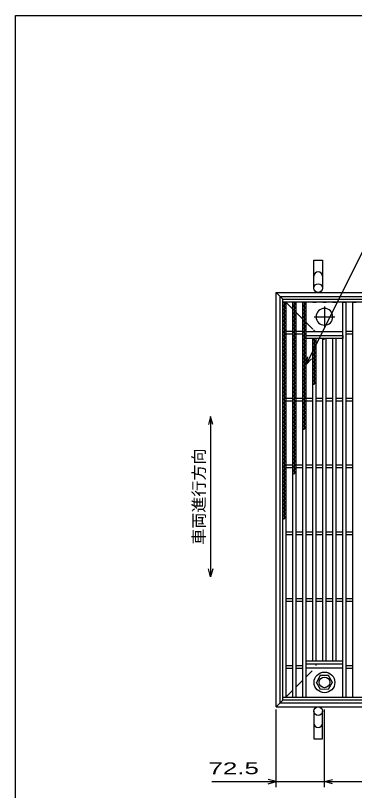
# Model space of a CAD drawing. Units: millimetres, scale not verified. Extents: x -1456 to 1385, y -1026 to 843.
# Drawn here: x -1383 to -876, y -317 to 843 of the extents above; entities that cross this region are included whole.
import ezdxf
from ezdxf.enums import TextEntityAlignment as Align

# ---------------------------------------------------------------- set-up
doc = ezdxf.new("R2010")
doc.units = ezdxf.units.MM
doc.header["$LTSCALE"] = 8
doc.linetypes.add('CHAIN', pattern=[18.5, 12, -1.5, 3.5, -1.5])
doc.linetypes.add('DASHED', pattern=[7.5, 6, -1.5])
for name, color, linetype, lineweight in [('0_2', 150, 'Continuous', 25), ('16', 3, 'Continuous', 25), ('19', 6, 'Continuous', 25), ('22', 4, 'Continuous', 25)]:
    doc.layers.add(name, color=color, linetype=linetype, lineweight=lineweight)
doc.styles.add('ベクトル', font='')
doc.styles.get('ベクトル').set_extended_font_data('ベクトル')

msp = doc.modelspace()

# ---------------------------------------------------------------- linework, layer by layer
at = {"layer": '0_2'}
for p, q in [((-1383.2, -917.2), (-1383.2, 842.8)), ((-1383.2, 842.8), (1384.8, 842.8))]:
    msp.add_line(p, q, dxfattribs=at)
at = {"layer": '16'}
for p, q in [((-983, 418.5), (-378, 418.5)), ((-983, 414), (-983, 418.5)), ((-378, 414), (-983, 414)), ((-983, -177), (-983, 414)), ((-983, 414), (-978, 414)), ((-978, 411.2), (-983, 414)), ((-983, 408.4), (-978, 411.2)), ((-978, 405.6), (-983, 408.4)), ((-980.5, 89.2), (-980.5, 414)), ((-978, -177), (-978, 414)), ((-968, -177), (-968, 414)), ((-968, 414), (-963, 414)), ((-963, 411.2), (-968, 414)), ((-968, 408.4), (-963, 411.2)), ((-963, 405.6), (-968, 408.4)), ((-965.5, 156.4), (-965.5, 414)), ((-963, -177), (-963, 414)), ((-953, -177), (-953, 414)), ((-953, 414), (-948, 414)), ((-948, 411.2), (-953, 414)), ((-953, 408.4), (-948, 411.2)), ((-948, 405.6), (-953, 408.4)), ((-950.5, 223.6), (-950.5, 414)), ((-948, -177), (-948, 414)), ((-938, 414), (-933, 414)), ((-923, 414), (-918, 414)), ((-908, 414), (-903, 414)), ((-893, -177), (-893, 414)), ((-893, 414), (-888, 414)), ((-888, -177), (-888, 414)), ((-878, -177), (-878, 414)), ((-878, 414), (-873, 414)), ((-983, 402.8), (-978, 405.6)), ((-978, 400), (-983, 402.8)), ((-983, 397.2), (-978, 400)), ((-978, 394.4), (-983, 397.2)), ((-983, 391.6), (-978, 394.4)), ((-968, 402.8), (-963, 405.6)), ((-963, 400), (-968, 402.8)), ((-968, 397.2), (-963, 400)), ((-963, 394.4), (-968, 397.2)), ((-968, 391.6), (-963, 394.4)), ((-953, 402.8), (-948, 405.6)), ((-948, 400), (-953, 402.8)), ((-953, 397.2), (-948, 400)), ((-948, 394.4), (-953, 397.2)), ((-953, 391.6), (-948, 394.4)), ((-978, 388.8), (-983, 391.6)), ((-983, 386), (-978, 388.8)), ((-978, 383.2), (-983, 386)), ((-983, 380.4), (-978, 383.2)), ((-963, 388.8), (-968, 391.6)), ((-968, 386), (-963, 388.8)), ((-963, 383.2), (-968, 386)), ((-968, 380.4), (-963, 383.2)), ((-948, 388.8), (-953, 391.6)), ((-953, 386), (-948, 388.8)), ((-948, 383.2), (-953, 386)), ((-953, 380.4), (-948, 383.2)), ((-978, 377.6), (-983, 380.4)), ((-983, 374.8), (-978, 377.6)), ((-978, 372), (-983, 374.8)), ((-983, 369.2), (-978, 372)), ((-963, 377.6), (-968, 380.4)), ((-968, 374.8), (-963, 377.6)), ((-963, 372), (-968, 374.8)), ((-968, 369.2), (-963, 372)), ((-948, 377.6), (-953, 380.4)), ((-953, 374.8), (-948, 377.6)), ((-948, 372), (-953, 374.8)), ((-953, 369.2), (-948, 372)), ((-978, 366.4), (-983, 369.2)), ((-983, 363.6), (-978, 366.4)), ((-978, 360.8), (-983, 363.6)), ((-983, 358), (-978, 360.8)), ((-978, 370.5), (-968, 370.5)), ((-978, 366.5), (-968, 366.5)), ((-963, 366.4), (-968, 369.2)), ((-968, 363.6), (-963, 366.4)), ((-963, 360.8), (-968, 363.6)), ((-968, 358), (-963, 360.8)), ((-963, 370.5), (-953, 370.5)), ((-963, 366.5), (-953, 366.5)), ((-948, 366.4), (-953, 369.2)), ((-953, 363.6), (-948, 366.4)), ((-948, 360.8), (-953, 363.6)), ((-953, 358), (-948, 360.8)), ((-948, 370), (-893, 370)), ((-948, 364), (-893, 364)), ((-948, 359.5), (-948, 364)), ((-893, 359.5), (-948, 359.5)), ((-938, -122.5), (-938, 359.5)), ((-938, 358), (-935.3, 359.5)), ((-935.5, 290.8), (-935.5, 359.5)), ((-933, -122.5), (-933, 359.5)), ((-923, -122.5), (-923, 359.5)), ((-923, 358), (-920.3, 359.5)), ((-920.5, 358), (-920.5, 359.5)), ((-918, -122.5), (-918, 359.5)), ((-908, -122.5), (-908, 359.5)), ((-903, -122.5), (-903, 359.5)), ((-893, 364), (-893, 359.5)), ((-888, 370.5), (-878, 370.5)), ((-888, 366.5), (-878, 366.5)), ((-978, 355.2), (-983, 358)), ((-983, 352.4), (-978, 355.2)), ((-978, 349.6), (-983, 352.4)), ((-983, 346.8), (-978, 349.6)), ((-963, 355.2), (-968, 358)), ((-968, 352.4), (-963, 355.2)), ((-963, 349.6), (-968, 352.4)), ((-968, 346.8), (-963, 349.6)), ((-948, 355.2), (-953, 358)), ((-953, 352.4), (-948, 355.2)), ((-948, 349.6), (-953, 352.4)), ((-953, 346.8), (-948, 349.6)), ((-933, 355.2), (-938, 358)), ((-938, 352.4), (-933, 355.2)), ((-933, 349.6), (-938, 352.4)), ((-938, 346.8), (-933, 349.6)), ((-978, 344), (-983, 346.8)), ((-983, 341.2), (-978, 344)), ((-978, 338.4), (-983, 341.2)), ((-983, 335.6), (-978, 338.4)), ((-963, 344), (-968, 346.8)), ((-968, 341.2), (-963, 344)), ((-963, 338.4), (-968, 341.2)), ((-968, 335.6), (-963, 338.4)), ((-948, 344), (-953, 346.8)), ((-953, 341.2), (-948, 344)), ((-948, 338.4), (-953, 341.2)), ((-953, 335.6), (-948, 338.4)), ((-933, 344), (-938, 346.8)), ((-938, 341.2), (-933, 344)), ((-933, 338.4), (-938, 341.2)), ((-938, 335.6), (-933, 338.4)), ((-978, 332.8), (-983, 335.6)), ((-983, 330), (-978, 332.8)), ((-978, 327.2), (-983, 330)), ((-983, 324.4), (-978, 327.2)), ((-963, 332.8), (-968, 335.6)), ((-968, 330), (-963, 332.8)), ((-963, 327.2), (-968, 330)), ((-968, 324.4), (-963, 327.2)), ((-948, 332.8), (-953, 335.6)), ((-953, 330), (-948, 332.8)), ((-948, 327.2), (-953, 330)), ((-953, 324.4), (-948, 327.2)), ((-933, 332.8), (-938, 335.6)), ((-938, 330), (-933, 332.8)), ((-933, 327.2), (-938, 330)), ((-938, 324.4), (-933, 327.2)), ((-978, 321.6), (-983, 324.4)), ((-983, 318.8), (-978, 321.6)), ((-978, 316), (-983, 318.8)), ((-983, 313.2), (-978, 316)), ((-978, 310.4), (-983, 313.2)), ((-963, 321.6), (-968, 324.4)), ((-968, 318.8), (-963, 321.6)), ((-963, 316), (-968, 318.8)), ((-968, 313.2), (-963, 316)), ((-963, 310.4), (-968, 313.2)), ((-948, 321.6), (-953, 324.4)), ((-953, 318.8), (-948, 321.6)), ((-948, 316), (-953, 318.8)), ((-953, 313.2), (-948, 316)), ((-948, 310.4), (-953, 313.2)), ((-933, 321.6), (-938, 324.4)), ((-938, 318.8), (-933, 321.6)), ((-933, 316), (-938, 318.8)), ((-938, 313.2), (-933, 316)), ((-933, 310.4), (-938, 313.2)), ((-983, 307.6), (-978, 310.4)), ((-978, 304.8), (-983, 307.6)), ((-983, 302), (-978, 304.8)), ((-978, 299.2), (-983, 302)), ((-968, 307.6), (-963, 310.4)), ((-963, 304.8), (-968, 307.6)), ((-968, 302), (-963, 304.8)), ((-963, 299.2), (-968, 302)), ((-953, 307.6), (-948, 310.4)), ((-948, 304.8), (-953, 307.6)), ((-953, 302), (-948, 304.8)), ((-948, 299.2), (-953, 302)), ((-938, 307.6), (-933, 310.4)), ((-933, 304.8), (-938, 307.6)), ((-938, 302), (-933, 304.8)), ((-933, 299.2), (-938, 302)), ((-983, 296.4), (-978, 299.2)), ((-978, 293.6), (-983, 296.4)), ((-983, 290.8), (-978, 293.6)), ((-978, 288), (-983, 290.8)), ((-968, 296.4), (-963, 299.2)), ((-963, 293.6), (-968, 296.4)), ((-968, 290.8), (-963, 293.6)), ((-963, 288), (-968, 290.8)), ((-953, 296.4), (-948, 299.2)), ((-948, 293.6), (-953, 296.4)), ((-953, 290.8), (-948, 293.6)), ((-948, 288), (-953, 290.8)), ((-938, 296.4), (-933, 299.2)), ((-933, 293.6), (-938, 296.4)), ((-938, 290.8), (-933, 293.6)), ((-983, 285.2), (-978, 288)), ((-978, 282.4), (-983, 285.2)), ((-983, 279.6), (-978, 282.4)), ((-978, 276.8), (-983, 279.6)), ((-968, 285.2), (-963, 288)), ((-963, 282.4), (-968, 285.2)), ((-968, 279.6), (-963, 282.4)), ((-963, 276.8), (-968, 279.6)), ((-953, 285.2), (-948, 288)), ((-948, 282.4), (-953, 285.2)), ((-953, 279.6), (-948, 282.4)), ((-948, 276.8), (-953, 279.6)), ((-983, 274), (-978, 276.8)), ((-978, 271.2), (-983, 274)), ((-983, 268.4), (-978, 271.2)), ((-978, 265.6), (-983, 268.4)), ((-978, 270.5), (-968, 270.5)), ((-968, 274), (-963, 276.8)), ((-963, 271.2), (-968, 274)), ((-968, 268.4), (-963, 271.2)), ((-963, 265.6), (-968, 268.4)), ((-963, 270.5), (-953, 270.5)), ((-953, 274), (-948, 276.8)), ((-948, 271.2), (-953, 274)), ((-953, 268.4), (-948, 271.2)), ((-948, 265.6), (-953, 268.4)), ((-948, 270.5), (-938, 270.5)), ((-933, 270.5), (-923, 270.5)), ((-918, 270.5), (-908, 270.5)), ((-903, 270.5), (-893, 270.5)), ((-888, 270.5), (-878, 270.5)), ((-983, 262.8), (-978, 265.6)), ((-978, 260), (-983, 262.8)), ((-983, 257.2), (-978, 260)), ((-978, 254.4), (-983, 257.2)), ((-978, 266.5), (-968, 266.5)), ((-968, 262.8), (-963, 265.6)), ((-963, 260), (-968, 262.8)), ((-968, 257.2), (-963, 260)), ((-963, 254.4), (-968, 257.2)), ((-963, 266.5), (-953, 266.5)), ((-953, 262.8), (-948, 265.6)), ((-948, 260), (-953, 262.8)), ((-953, 257.2), (-948, 260)), ((-948, 254.4), (-953, 257.2)), ((-948, 266.5), (-938, 266.5)), ((-933, 266.5), (-923, 266.5)), ((-918, 266.5), (-908, 266.5)), ((-903, 266.5), (-893, 266.5)), ((-888, 266.5), (-878, 266.5)), ((-983, 251.6), (-978, 254.4)), ((-978, 248.8), (-983, 251.6)), ((-983, 246), (-978, 248.8)), ((-978, 243.2), (-983, 246)), ((-968, 251.6), (-963, 254.4)), ((-963, 248.8), (-968, 251.6)), ((-968, 246), (-963, 248.8)), ((-963, 243.2), (-968, 246)), ((-953, 251.6), (-948, 254.4)), ((-948, 248.8), (-953, 251.6)), ((-953, 246), (-948, 248.8)), ((-948, 243.2), (-953, 246)), ((-983, 240.4), (-978, 243.2)), ((-978, 237.6), (-983, 240.4)), ((-983, 234.8), (-978, 237.6)), ((-978, 232), (-983, 234.8)), ((-983, 229.2), (-978, 232)), ((-968, 240.4), (-963, 243.2)), ((-963, 237.6), (-968, 240.4)), ((-968, 234.8), (-963, 237.6)), ((-963, 232), (-968, 234.8)), ((-968, 229.2), (-963, 232)), ((-953, 240.4), (-948, 243.2)), ((-948, 237.6), (-953, 240.4)), ((-953, 234.8), (-948, 237.6)), ((-948, 232), (-953, 234.8)), ((-953, 229.2), (-948, 232)), ((-978, 226.4), (-983, 229.2)), ((-983, 223.6), (-978, 226.4)), ((-978, 220.8), (-983, 223.6)), ((-983, 218), (-978, 220.8)), ((-963, 226.4), (-968, 229.2)), ((-968, 223.6), (-963, 226.4)), ((-963, 220.8), (-968, 223.6)), ((-968, 218), (-963, 220.8)), ((-948, 226.4), (-953, 229.2)), ((-953, 223.6), (-948, 226.4)), ((-978, 215.2), (-983, 218)), ((-983, 212.4), (-978, 215.2)), ((-978, 209.6), (-983, 212.4)), ((-983, 206.8), (-978, 209.6)), ((-963, 215.2), (-968, 218)), ((-968, 212.4), (-963, 215.2)), ((-963, 209.6), (-968, 212.4)), ((-968, 206.8), (-963, 209.6)), ((-978, 204), (-983, 206.8)), ((-983, 201.2), (-978, 204)), ((-978, 198.4), (-983, 201.2)), ((-983, 195.6), (-978, 198.4)), ((-963, 204), (-968, 206.8)), ((-968, 201.2), (-963, 204)), ((-963, 198.4), (-968, 201.2)), ((-968, 195.6), (-963, 198.4)), ((-978, 192.8), (-983, 195.6)), ((-983, 190), (-978, 192.8)), ((-978, 187.2), (-983, 190)), ((-983, 184.4), (-978, 187.2)), ((-963, 192.8), (-968, 195.6)), ((-968, 190), (-963, 192.8)), ((-963, 187.2), (-968, 190)), ((-968, 184.4), (-963, 187.2)), ((-978, 181.6), (-983, 184.4)), ((-983, 178.8), (-978, 181.6)), ((-978, 176), (-983, 178.8)), ((-983, 173.2), (-978, 176)), ((-963, 181.6), (-968, 184.4)), ((-968, 178.8), (-963, 181.6)), ((-963, 176), (-968, 178.8)), ((-968, 173.2), (-963, 176)), ((-978, 170.4), (-983, 173.2)), ((-983, 167.6), (-978, 170.4)), ((-978, 164.8), (-983, 167.6)), ((-983, 162), (-978, 164.8)), ((-978, 170.5), (-968, 170.5)), ((-978, 166.5), (-968, 166.5)), ((-963, 170.4), (-968, 173.2)), ((-968, 167.6), (-963, 170.4)), ((-963, 164.8), (-968, 167.6)), ((-968, 162), (-963, 164.8)), ((-963, 170.5), (-953, 170.5)), ((-963, 166.5), (-953, 166.5)), ((-948, 170.5), (-938, 170.5)), ((-948, 166.5), (-938, 166.5)), ((-933, 170.5), (-923, 170.5)), ((-933, 166.5), (-923, 166.5)), ((-918, 170.5), (-908, 170.5)), ((-918, 166.5), (-908, 166.5)), ((-903, 170.5), (-893, 170.5)), ((-903, 166.5), (-893, 166.5)), ((-888, 170.5), (-878, 170.5)), ((-888, 166.5), (-878, 166.5)), ((-978, 159.2), (-983, 162)), ((-983, 156.4), (-978, 159.2)), ((-978, 153.6), (-983, 156.4)), ((-983, 150.8), (-978, 153.6)), ((-978, 148), (-983, 150.8)), ((-963, 159.2), (-968, 162)), ((-968, 156.4), (-963, 159.2)), ((-983, 145.2), (-978, 148)), ((-978, 142.4), (-983, 145.2)), ((-983, 139.6), (-978, 142.4)), ((-978, 136.8), (-983, 139.6)), ((-983, 134), (-978, 136.8)), ((-978, 131.2), (-983, 134)), ((-983, 128.4), (-978, 131.2)), ((-978, 125.6), (-983, 128.4)), ((-983, 122.8), (-978, 125.6)), ((-978, 120), (-983, 122.8)), ((-983, 117.2), (-978, 120)), ((-978, 114.4), (-983, 117.2)), ((-983, 111.6), (-978, 114.4)), ((-978, 108.8), (-983, 111.6)), ((-983, 106), (-978, 108.8)), ((-978, 103.2), (-983, 106)), ((-983, 100.4), (-978, 103.2)), ((-978, 97.6), (-983, 100.4)), ((-983, 94.8), (-978, 97.6)), ((-978, 92), (-983, 94.8)), ((-983, 89.2), (-978, 92)), ((-978, 70.5), (-968, 70.5)), ((-963, 70.5), (-953, 70.5)), ((-948, 70.5), (-938, 70.5)), ((-933, 70.5), (-923, 70.5)), ((-918, 70.5), (-908, 70.5)), ((-903, 70.5), (-893, 70.5)), ((-888, 70.5), (-878, 70.5)), ((-978, 66.5), (-968, 66.5)), ((-963, 66.5), (-953, 66.5)), ((-948, 66.5), (-938, 66.5)), ((-933, 66.5), (-923, 66.5)), ((-918, 66.5), (-908, 66.5)), ((-903, 66.5), (-893, 66.5)), ((-888, 66.5), (-878, 66.5)), ((-978, -29.5), (-968, -29.5)), ((-978, -33.5), (-968, -33.5)), ((-963, -29.5), (-953, -29.5)), ((-963, -33.5), (-953, -33.5)), ((-948, -29.5), (-938, -29.5)), ((-948, -33.5), (-938, -33.5)), ((-933, -29.5), (-923, -29.5)), ((-933, -33.5), (-923, -33.5)), ((-918, -29.5), (-908, -29.5)), ((-918, -33.5), (-908, -33.5)), ((-903, -29.5), (-893, -29.5)), ((-903, -33.5), (-893, -33.5)), ((-888, -29.5), (-878, -29.5)), ((-888, -33.5), (-878, -33.5)), ((-948, -122.5), (-893, -122.5)), ((-948, -127), (-948, -122.5)), ((-948, -127), (-893, -127)), ((-893, -127), (-893, -122.5)), ((-978, -129.5), (-968, -129.5)), ((-978, -133.5), (-968, -133.5)), ((-963, -129.5), (-953, -129.5)), ((-963, -133.5), (-953, -133.5)), ((-948, -133), (-893, -133)), ((-888, -129.5), (-878, -129.5)), ((-888, -133.5), (-878, -133.5)), ((-926.7, -144.7), (-932.5, -155.3)), ((-914.7, -144.5), (-926.7, -144.7)), ((-908.5, -155), (-914.7, -144.5)), ((-926.3, -165.5), (-932.5, -155.3)), ((-914.3, -165.3), (-908.5, -154.7)), ((-914.3, -165.3), (-926.3, -165.5)), ((-983, -177), (-378, -177)), ((-983, -181.5), (-983, -177)), ((-983, -177), (-978, -177)), ((-378, -181.5), (-983, -181.5)), ((-968, -177), (-963, -177)), ((-953, -177), (-948, -177)), ((-938, -177), (-933, -177)), ((-923, -177), (-918, -177)), ((-908, -177), (-903, -177)), ((-893, -177), (-888, -177)), ((-878, -177), (-873, -177))]:
    msp.add_line(p, q, dxfattribs=at)
at = {"layer": '16', "linetype": 'CHAIN'}
for p, q in [((-920.5, 407.5), (-920.5, 376.5)), ((-936, 392), (-905, 392))]:
    msp.add_line(p, q, dxfattribs=at)
at = {"layer": '16'}
for radius in [15.5, 8]:
    msp.add_circle((-920.5, -155), radius, dxfattribs=at)
for start, end in [(90, 270), (270, 90)]:
    msp.add_arc((-920.5, 392), 12.5, start, end, dxfattribs=at)
at = {"layer": '19'}
for p, q in [((-936.5, 435), (-936.5, 476.6)), ((-936.5, 476.6), (-923.5, 476.6)), ((-923.5, 476.6), (-923.5, 435)), ((-993, 428.5), (-368, 428.5)), ((-993, -191.5), (-993, 428.5)), ((-987, 422.5), (-374, 422.5)), ((-987, -185.5), (-987, 422.5)), ((-987, -185.5), (-374, -185.5)), ((-993, -191.5), (-368, -191.5)), ((-936.5, -198), (-936.5, -239.6)), ((-923.5, -239.6), (-923.5, -198)), ((-936.5, -239.6), (-923.5, -239.6))]:
    msp.add_line(p, q, dxfattribs=at)
at = {"layer": '19', "linetype": 'DASHED'}
for p, q in [((-983, 418.5), (-993, 428.5)), ((-968, 403.5), (-978, 413.5)), ((-953, 388.5), (-963, 398.5)), ((-938, 373.5), (-948, 383.5)), ((-935, 370.5), (-937, 372.5)), ((-933, -129.5), (-933, -127)), ((-948, -146.5), (-939, -137.5)), ((-963, -161.5), (-953, -151.5)), ((-978, -176.5), (-968, -166.5)), ((-993, -191.5), (-983, -181.5))]:
    msp.add_line(p, q, dxfattribs=at)
at = {"layer": '19'}
for centre in [(-930, 435), (-930, -198)]:
    msp.add_circle(centre, 6.5, dxfattribs=at)
for centre, start, end in [((-930, 452.8), 0, 180), ((-930, -215.8), 180, 0)]:
    msp.add_arc(centre, 6.5, start, end, dxfattribs=at)
at = {"layer": '22'}
for p, q in [((-948, 320.5), (-784.2, 648)), ((-948, 320.5), (-945.6, 332.2)), ((-948, 320.5), (-940, 329.3)), ((-1091, 243), (-1094.2, 231)), ((-1087.8, 231), (-1091, 243)), ((-1091, 243), (-1091, 3)), ((-1091, 3), (-1094.2, 15)), ((-1087.8, 15), (-1091, 3)), ((-993, -311.5), (-993, -195.5)), ((-920.5, -311.5), (-920.5, -195.5)), ((-993, -303.5), (-1005, -300.3)), ((-920.5, -303.5), (-908.5, -300.3)), ((-1089, -303.5), (-993, -303.5)), ((-1005, -306.7), (-993, -303.5)), ((-993, -303.5), (-920.5, -303.5)), ((-908.5, -306.7), (-920.5, -303.5)), ((-920.5, -303.5), (-440.5, -303.5))]:
    msp.add_line(p, q, dxfattribs=at)

# ---------------------------------------------------------------- texts
at = {"layer": '22', "color": 2, "style": 'ベクトル'}
msp.add_text('車両進行方向', height=17.6, rotation=90, dxfattribs=at).set_placement((-1108.6, 51), align=Align.MIDDLE_LEFT)
at = {"layer": '22', "color": 2, "style": 'ベクトル', "width": 1.65}
msp.add_text(' 72.5 ', height=17.6, dxfattribs=at).set_placement((-1105, -283.5), align=Align.MIDDLE_LEFT)

doc.saveas('drawing.dxf')
